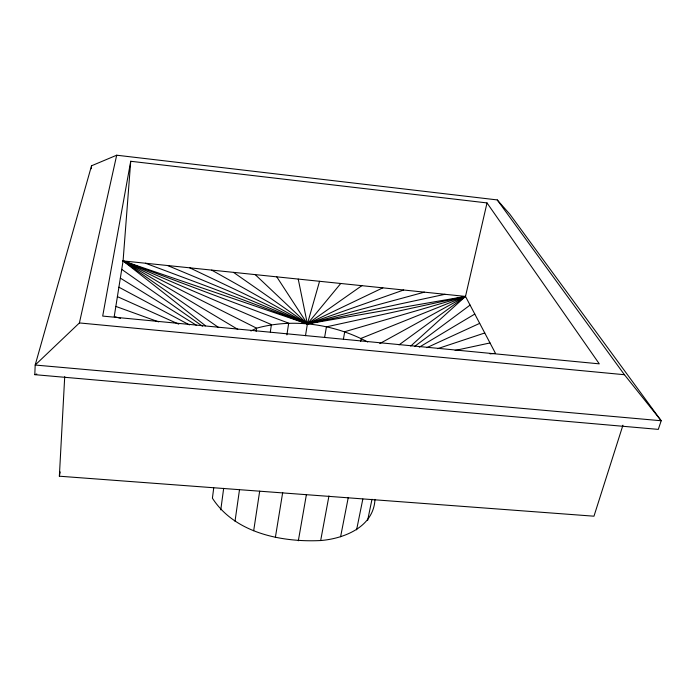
<?xml version="1.0" encoding="UTF-8"?>
<svg xmlns="http://www.w3.org/2000/svg" width="696" height="696" viewBox="0 0 696 696"><rect width="100%" height="100%" fill="white"/><g stroke="black" fill="none" stroke-linecap="round" stroke-linejoin="round"><path stroke-width="1.04" d="M34.8 374.665L35.183 365.035L91.533 165.787L116.693 155.208L497.24 199.917L509.829 214.194L661.2 420.749L658.303 429.38L34.8 374.665L36.836 374.004M622.937 425.204L593.966 516.197L59.36 476.203L64.719 376.623M91.35 168.745L91.533 165.787M130.718 161.272L102.695 316.08L599.291 363.851L487.017 202.928L130.718 161.272L123.079 260.913L114.222 316.593L120.478 318.298M213.733 487.896L212.411 498.188C234.874 533.145 281.828 542.445 320.673 540.54C344.329 538.608 373.709 526.855 374.97 499.389M220.78 509.872L223.668 488.331M256.145 331.383L256.589 328.173C293.355 318.02 334.263 324.101 367.671 341.98M235.022 521.26L239.441 490.097M270.326 331.983L271.405 324.58L123.079 260.913L465.502 296.418L495.465 353.298L490.062 353.864M253.683 530.726L259.686 491.167M286.891 334.906L288.692 323.153L123.079 260.913L205.555 325.815M305.483 335.724L307.388 323.936L319.56 281.288M275.372 537.425L282.698 492.472M324.606 337.508L326.424 326.842L465.502 296.418L487.017 202.928M298.332 540.792L306.353 494.873M343.398 339.17L344.738 331.705L465.502 296.418L410.727 346.069M320.673 540.54L328.956 495.952M360.667 341.431L361.259 338.282L465.502 296.418L399.034 344.868M340.596 536.764L348.278 497.423M59.36 476.203L60.213 471.958M356.596 529.839L362.842 499.041M367.618 520.434L372.003 499.241M497.24 199.917L624.425 374.718L661.2 420.749L35.183 365.035L79.405 322.935L116.693 155.208M340.762 283.481L307.388 323.936L123.079 260.913L218.718 327.59M414.781 346.295L470.07 305.092M361.85 285.673L307.388 323.936L145.421 263.227M419.279 347.2L474.794 314.061M379.764 343.589L465.502 296.418L307.388 323.936L167.632 265.533M250.917 330.983L256.589 328.173L123.079 260.913L237.771 329.347M382.817 287.848L307.388 323.936L189.721 267.821M426.822 347.661L479.692 323.353M403.663 290.006L307.388 323.936L211.671 270.1M437.671 348.652L484.764 332.975M424.395 292.155L307.388 323.936L233.499 272.362M445.005 294.295L307.388 323.936L255.197 274.615M455.114 350.453L490.019 342.945M79.405 322.935L624.425 374.718M115.841 306.414L158.671 321.891M117.398 296.626L178.759 324.153M118.894 287.196L189.442 324.919M120.338 278.113L196.637 325.397M121.73 269.361L202.458 326.172M276.773 276.851L307.388 323.936L298.227 279.07"/></g></svg>
